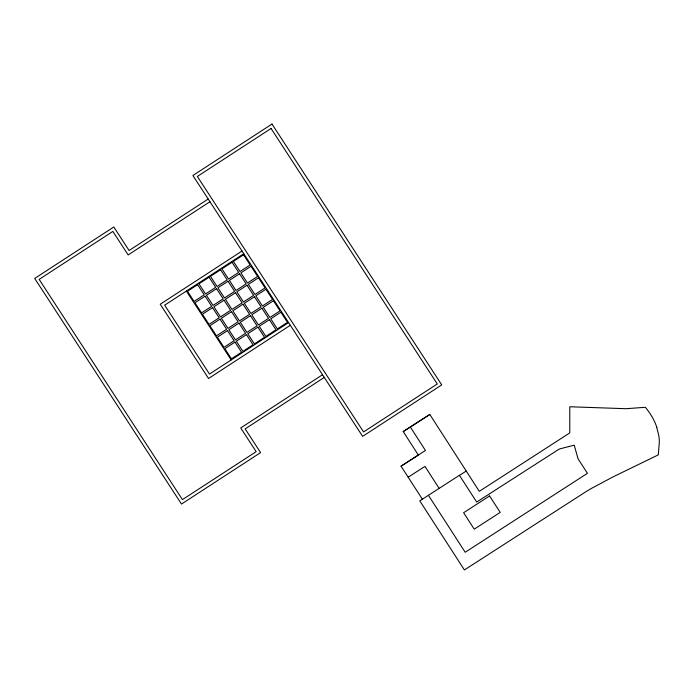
<?xml version="1.0" encoding="UTF-8"?>
<svg xmlns="http://www.w3.org/2000/svg" width="694" height="694" viewBox="0 0 694 694"><rect width="100%" height="100%" fill="white"/><g stroke="black" fill="none" stroke-linecap="round" stroke-linejoin="round"><path stroke-width="1.04" d="M208.2 199.031L129.101 250.499L113.799 226.981L34.7 278.441L181.498 504.061L260.597 452.601L245.164 428.892L324.272 377.423M209.952 201.72L128.164 254.932L112.862 231.414L39.142 279.387L182.435 499.628L256.155 451.664L240.731 427.946L322.519 374.734M242.024 251.02L160.236 304.232L208.547 378.49L290.335 325.278M243.776 253.709L164.678 305.169L209.493 374.049L288.591 322.589M428.415 495.316L459.402 475.303L476.683 502.057L558.418 449.573A18.226 18.226 0 0 1 559.937 448.853L574.224 445.175L578.024 458.743L587.436 473.317L465.197 552.259L428.415 495.316L419.801 500.877L464.407 569.947L586.404 491.395A234.069 234.069 0 0 1 591.696 488.272L612.854 476.986L658.285 454.874L659.3 442.546A40.33 40.33 0 0 0 658.762 435.416L656.732 427.235M429.812 414.457L410.336 427.001L425.457 450.493L418.335 455.064L403.223 431.573L429.812 414.457L479.294 491.343L569.783 432.9L569.783 406.762L626.04 408.705L645.394 407.283L647.866 410.501A75.82 75.82 0 0 1 651.059 415.194A54.141 54.141 0 0 1 656.776 427.218M401.063 466.177L418.335 455.056L401.045 466.16L422.377 499.22M408.167 477.194L424.971 466.385L439.137 488.394M459.445 475.364L466.247 471.061M403.223 431.581L410.345 427.01M186.374 291.055L231.189 359.934M271.996 124.053L192.897 175.513L362.624 436.37L441.722 384.901L271.996 124.053M271.059 128.485L197.339 176.458L363.561 431.928L437.281 383.964L271.059 128.485M197.617 284.696L187.484 291.289L194.077 301.422L204.218 294.829L197.617 284.696M209.102 277.227L198.961 283.82L205.554 293.952L215.695 287.359L209.102 277.227M220.579 269.758L210.447 276.351L217.04 286.483L227.172 279.89L220.579 269.758M232.056 262.289L221.924 268.882L228.517 279.014L238.658 272.421L232.056 262.289M243.542 254.819L233.401 261.412L240.003 271.545L250.135 264.952L243.542 254.819M205.086 296.173L194.953 302.766L201.546 312.907L211.687 306.314L205.086 296.173M216.571 288.704L206.43 295.297L213.023 305.438L223.164 298.845L216.571 288.704M228.048 281.235L217.916 287.828L224.509 297.969L234.641 291.367L228.048 281.235M239.525 273.766L229.393 280.359L235.986 290.5L246.127 283.898L239.525 273.766M251.011 266.296L240.87 272.889L247.472 283.031L257.604 276.429L251.011 266.296M212.555 307.65L202.422 314.252L209.015 324.384L219.157 317.791L212.555 307.65M224.041 300.181L213.899 306.783L220.492 316.915L230.634 310.322L224.041 300.181M235.518 292.712L225.385 299.314L231.978 309.446L242.111 302.853L235.518 292.712M246.995 285.243L236.862 291.844L243.455 301.977L253.596 295.384L246.995 285.243M258.48 277.774L248.339 284.375L254.941 294.508L265.073 287.915L258.48 277.774M220.024 319.136L209.892 325.729L216.485 335.861L226.626 329.268L220.024 319.136M231.51 311.667L221.369 318.26L227.962 328.392L238.103 321.799L231.51 311.667M242.987 304.198L232.854 310.791L239.447 320.923L249.58 314.33L242.987 304.198M254.464 296.728L244.331 303.321L250.924 313.454L261.065 306.861L254.464 296.728M265.949 289.259L255.808 295.852L262.41 305.985L272.542 299.392L265.949 289.259M227.493 330.613L217.361 337.206L223.954 347.347L234.095 340.754L227.493 330.613M238.979 323.144L228.838 329.737L235.439 339.878L245.572 333.285L238.979 323.144M250.456 315.675L240.324 322.268L246.917 332.409L257.049 325.816L250.456 315.675M261.933 308.205L251.801 314.798L258.394 324.939L268.535 318.346L261.933 308.205M273.419 300.736L263.278 307.329L269.879 317.47L280.012 310.877L273.419 300.736M234.962 342.099L224.83 348.692L231.423 358.824L241.564 352.231L234.962 342.099M246.448 334.629L236.307 341.222L242.909 351.355L253.041 344.762L246.448 334.629M257.925 327.152L247.793 333.753L254.386 343.886L264.518 337.293L257.925 327.152M269.402 319.682L259.27 326.284L265.863 336.417L276.004 329.824L269.402 319.682M280.888 312.213L270.747 318.815L277.348 328.947L287.481 322.354L280.888 312.213M489.591 495.958L463.609 512.736L474.219 529.166L500.201 512.389L489.591 495.958"/></g></svg>
